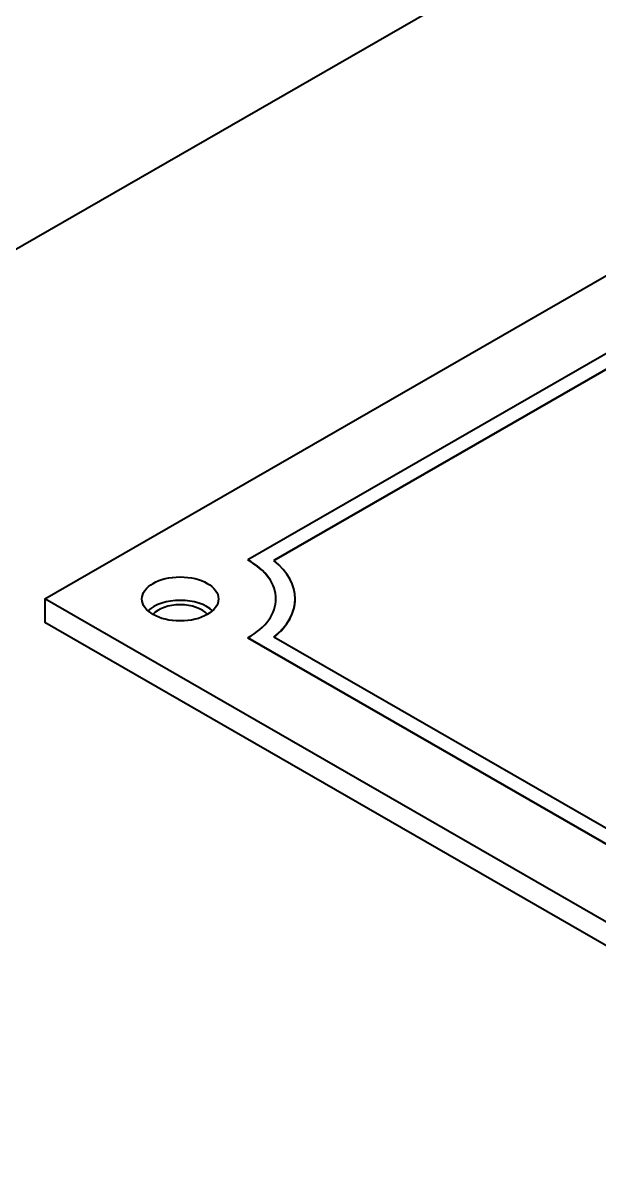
# Model space of a CAD drawing. Header units: millimetres. Extents: x 0 to 1682, y 0 to 1188.
# Drawn here: x 1400.52 to 1412.56, y 1044.5 to 1068.32 of the extents above; entities that cross this region are included whole.
import ezdxf

# ---------------------------------------------------------------- set-up
doc = ezdxf.new("R2010")
doc.units = ezdxf.units.MM
doc.header["$LTSCALE"] = 2
doc.layers.add('가시적인 것(ISO)', color=3, linetype='Continuous', lineweight=40)

msp = doc.modelspace()

# ---------------------------------------------------------------- linework, layer by layer
at = {"layer": '가시적인 것(ISO)'}
for p, q in [((1451.18, 1092.8517), (1381.8835, 1052.9466)), ((1400.9754, 1056.2875), (1446.2302, 1082.348)), ((1444.816, 1079.9081), (1405.218, 1057.1051)), ((1405.76, 1057.0915), (1444.8397, 1079.596)), ((1444.8397, 1079.5927), (1405.7623, 1057.0895)), ((1405.218, 1057.1019), (1405.218, 1057.1051)), ((1434.9165, 1036.7421), (1400.9754, 1056.2875)), ((1400.9754, 1056.2875), (1400.9754, 1055.7969)), ((1406.2038, 1056.2875), (1406.2038, 1056.2907)), ((1434.9165, 1036.2515), (1400.9754, 1055.7969)), ((1405.218, 1055.4763), (1433.5023, 1039.1885)), ((1405.218, 1055.4731), (1405.218, 1055.4763)), ((1433.5023, 1039.1852), (1405.218, 1055.4731)), ((1433.526, 1039.5006), (1405.76, 1055.49))]:
    msp.add_line(p, q, dxfattribs=at)
for centre, major_axis, start_param, end_param in [((1403.8038, 1056.2907), (2, 0), 5.4977871, 7.0685835), ((1403.8038, 1056.2875), (2, 0), 0.0014197, 0.7853982), ((1403.8038, 1056.2907), (2.4, 0), 5.6652352, 6.9011354), ((1403.8038, 1055.7969), (-0.8, 0), 3.7030083, 5.7217697), ((1403.8038, 1055.7969), (0.64, 0), 0.4714383, 2.6701544), ((1403.8038, 1056.2875), (2.4, 0), 5.6669323, 6.2831853)]:
    msp.add_ellipse(centre, major_axis=major_axis, ratio=0.5758617, start_param=start_param, end_param=end_param, dxfattribs=at)
msp.add_ellipse((1403.8038, 1056.2875), major_axis=(0.8, 0), ratio=0.5758617, dxfattribs=at)

doc.saveas('drawing.dxf')
